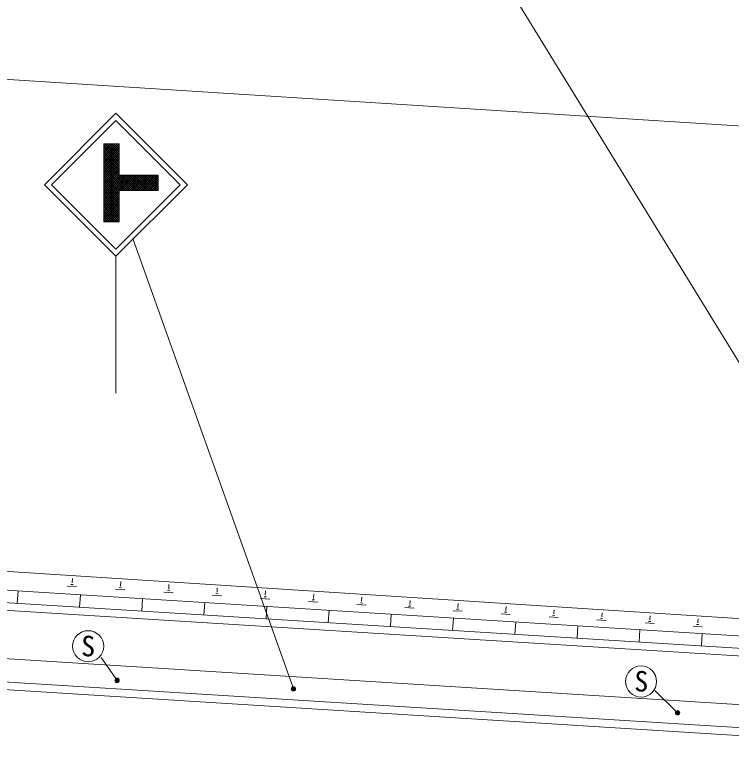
# Model space of a CAD drawing. Units: millimetres, scale not verified. Extents: x 40000 to 680000, y 20000 to 380000.
# Drawn here: x 506238 to 552324, y 286247 to 333124 of the extents above; entities that cross this region are included whole.
import ezdxf
from ezdxf.enums import TextEntityAlignment as Align

# ---------------------------------------------------------------- set-up
doc = ezdxf.new("R2010")
doc.units = ezdxf.units.MM
doc.header["$LTSCALE"] = 1000
for name, color, linetype, lineweight in [('M-BGD', 7, 'Continuous', 13), ('M-STR-HTXT', 7, 'Continuous', 13), ('M-STR-STRC', 7, 'Continuous', 13)]:
    doc.layers.add(name, color=color, linetype=linetype, lineweight=lineweight)
doc.styles.add('ＭＳ ゴシック', font='')
doc.styles.get('ＭＳ ゴシック').set_extended_font_data('MS Gothic')

msp = doc.modelspace()

# ---------------------------------------------------------------- linework, layer by layer
at = {"layer": 'M-BGD'}
for p, q in [((569195, 293225), (459571, 300271)), ((464798, 298790), (506413, 296071)), ((509948, 296592), (509957, 296863)), ((509627, 296362), (510228, 296332)), ((509857, 296472), (510008, 296462)), ((509927, 296592), (509958, 296592)), ((512961, 296272), (513112, 296262)), ((513032, 296393), (513072, 296393)), ((513052, 296393), (513062, 296663)), ((516156, 296193), (516166, 296463)), ((519260, 295993), (519270, 296263)), ((565351, 291592), (495579, 295920)), ((569125, 292134), (506413, 296071)), ((506473, 296061), (506413, 295250)), ((510468, 295812), (510418, 295000)), ((512731, 296172), (513332, 296132)), ((515835, 295972), (516436, 295932)), ((516066, 296073), (516226, 296063)), ((516136, 296193), (516176, 296193)), ((519170, 295883), (519320, 295873)), ((519240, 295993), (519280, 295993)), ((522344, 295793), (522374, 295793)), ((522354, 295793), (522374, 296063)), ((525458, 295593), (525478, 295853)), ((565321, 291092), (495549, 295429)), ((514464, 295562), (514414, 294761)), ((518939, 295772), (519540, 295732)), ((522043, 295573), (522644, 295533)), ((522274, 295683), (522424, 295673)), ((525138, 295373), (525738, 295333)), ((525378, 295483), (525528, 295473)), ((525438, 295593), (525478, 295593)), ((528532, 295393), (528572, 295393)), ((528552, 295393), (528572, 295653)), ((531646, 295193), (531666, 295444)), ((518469, 295312), (518409, 294511)), ((522464, 295062), (522404, 294261)), ((528242, 295173), (528832, 295143)), ((528472, 295283), (528622, 295273)), ((531336, 294983), (531926, 294943)), ((531566, 295083), (531716, 295073)), ((531626, 295203), (531666, 295193)), ((534660, 294883), (534800, 294873)), ((534720, 295003), (534760, 294993)), ((534740, 295003), (534750, 295244)), ((537824, 294803), (537844, 295044)), ((526459, 294812), (526409, 294011)), ((530455, 294562), (530405, 293761)), ((534430, 294783), (535021, 294743)), ((537514, 294583), (538105, 294543)), ((537744, 294683), (537894, 294683)), ((537804, 294803), (537844, 294803)), ((540828, 294493), (540978, 294483)), ((540888, 294604), (540928, 294604)), ((540908, 294604), (540928, 294844)), ((543972, 294404), (544012, 294404)), ((543992, 294404), (544012, 294644)), ((547076, 294214), (547096, 294444)), ((534450, 294312), (534400, 293511)), ((538455, 294063), (538395, 293271)), ((540598, 294383), (541189, 294353)), ((543682, 294193), (544273, 294153)), ((543912, 294293), (544062, 294283)), ((546776, 293993), (547357, 293953)), ((546996, 294094), (547146, 294084)), ((547066, 294214), (547096, 294204)), ((550150, 294014), (550180, 294014)), ((550160, 294014), (550180, 294254)), ((542450, 293813), (542400, 293022)), ((546446, 293563), (546396, 292772)), ((549860, 293794), (550441, 293754)), ((550080, 293904), (550230, 293894)), ((550441, 293313), (550391, 292522)), ((568846, 287738), (491484, 292585)), ((568746, 286256), (491394, 291103)), ((568716, 285755), (491364, 290602))]:
    msp.add_line(p, q, dxfattribs=at)
at = {"layer": 'M-STR-HTXT'}
for p in [(342183, 339349), (558982, 325556)]:
    msp.add_line(p, (526072, 327667), dxfattribs=at)
at = {"layer": 'M-STR-STRC'}
for p, q in [((567274, 287177), (536034, 338089)), ((508153, 322179), (512749, 326776)), ((512749, 326776), (517345, 322179)), ((508613, 322179), (512749, 326316)), ((512749, 326316), (516886, 322179)), ((512967, 324803), (511967, 324803)), ((511967, 324803), (511967, 319803)), ((511967, 324794), (511976, 324803)), ((511967, 324653), (512117, 324803)), ((511967, 324511), (512258, 324803)), ((511967, 324370), (512400, 324803)), ((511967, 324228), (512541, 324803)), ((511967, 324087), (512683, 324803)), ((511967, 323946), (512824, 324803)), ((511967, 323804), (512966, 324803)), ((512967, 323730), (511967, 324730)), ((511967, 323663), (512967, 324663)), ((512967, 323589), (511967, 324589)), ((511967, 323521), (512967, 324521)), ((512967, 323447), (511967, 324447)), ((512967, 323871), (512035, 324803)), ((512967, 324013), (512176, 324803)), ((512967, 324154), (512318, 324803)), ((512967, 324296), (512459, 324803)), ((512967, 324437), (512600, 324803)), ((512967, 324578), (512742, 324803)), ((512967, 324720), (512883, 324803)), ((512967, 322803), (512967, 324803)), ((511967, 323380), (512967, 324380)), ((512967, 323306), (511967, 324306)), ((511967, 323238), (512967, 324238)), ((512967, 323164), (511967, 324164)), ((511967, 323097), (512967, 324097)), ((512967, 323023), (511967, 324023)), ((511967, 322956), (512967, 323956)), ((512967, 322881), (511967, 323881)), ((511967, 322814), (512967, 323814)), ((513903, 321803), (511967, 323740)), ((511967, 322673), (512967, 323673)), ((513762, 321803), (511967, 323599)), ((511967, 322531), (512967, 323531)), ((513621, 321803), (511967, 323457)), ((511967, 322390), (512967, 323390)), ((513479, 321803), (511967, 323316)), ((511967, 322248), (512967, 323248)), ((513338, 321803), (511967, 323174)), ((511967, 322107), (512967, 323107)), ((513196, 321803), (511967, 323033)), ((511967, 321966), (512967, 322966)), ((513055, 321803), (511967, 322891)), ((511967, 321824), (512967, 322824)), ((511967, 321683), (513087, 322803)), ((511967, 321541), (513228, 322803)), ((511967, 321400), (513370, 322803)), ((511967, 321259), (513511, 322803)), ((511967, 321117), (513653, 322803)), ((511967, 320976), (513794, 322803)), ((511967, 320834), (513935, 322803)), ((512967, 321750), (511967, 322750)), ((512967, 321609), (511967, 322609)), ((512967, 322803), (515467, 322803)), ((514045, 321803), (513045, 322803)), ((513077, 321803), (514077, 322803)), ((514186, 321803), (513186, 322803)), ((513218, 321803), (514218, 322803)), ((514328, 321803), (513328, 322803)), ((513360, 321803), (514360, 322803)), ((514469, 321803), (513469, 322803)), ((513501, 321803), (514501, 322803)), ((514611, 321803), (513611, 322803)), ((513643, 321803), (514643, 322803)), ((514752, 321803), (513752, 322803)), ((513784, 321803), (514784, 322803)), ((514893, 321803), (513893, 322803)), ((513925, 321803), (514925, 322803)), ((515035, 321803), (514035, 322803)), ((514067, 321803), (515067, 322803)), ((515176, 321803), (514176, 322803)), ((514208, 321803), (515208, 322803)), ((515318, 321803), (514318, 322803)), ((514350, 321803), (515350, 322803)), ((515459, 321803), (514459, 322803)), ((514491, 321803), (515467, 322779)), ((515467, 321937), (514600, 322803)), ((514632, 321803), (515467, 322637)), ((515467, 322078), (514742, 322803)), ((515467, 322220), (514883, 322803)), ((515467, 322361), (515025, 322803)), ((515467, 322503), (515166, 322803)), ((515467, 322644), (515308, 322803)), ((515467, 322786), (515449, 322803)), ((515467, 322803), (515467, 321803)), ((512749, 317583), (508153, 322179)), ((512749, 318043), (508613, 322179)), ((512967, 321467), (511967, 322467)), ((512967, 321326), (511967, 322326)), ((512967, 321184), (511967, 322184)), ((512967, 321043), (511967, 322043)), ((516886, 322179), (512749, 318043)), ((517345, 322179), (512749, 317583)), ((514774, 321803), (515467, 322496)), ((514915, 321803), (515467, 322354)), ((515057, 321803), (515467, 322213)), ((515198, 321803), (515467, 322072)), ((512967, 320902), (511967, 321902)), ((512967, 320760), (511967, 321760)), ((511967, 320693), (512967, 321693)), ((512967, 320619), (511967, 321619)), ((512967, 321803), (515467, 321803)), ((512967, 319803), (512967, 321803)), ((515340, 321803), (515467, 321930)), ((511967, 320551), (512967, 321551)), ((512967, 320477), (511967, 321477)), ((511967, 320410), (512967, 321410)), ((512967, 320336), (511967, 321336)), ((511967, 320269), (512967, 321269)), ((512967, 320194), (511967, 321194)), ((511967, 320127), (512967, 321127)), ((512967, 320053), (511967, 321053)), ((511967, 319986), (512967, 320986)), ((512967, 319912), (511967, 320912)), ((511967, 319844), (512967, 320844)), ((512934, 319803), (511967, 320770)), ((512067, 319803), (512967, 320703)), ((512792, 319803), (511967, 320629)), ((512651, 319803), (511967, 320487)), ((512509, 319803), (511967, 320346)), ((512368, 319803), (511967, 320204)), ((512208, 319803), (512967, 320561)), ((512350, 319803), (512967, 320420)), ((512491, 319803), (512967, 320279)), ((512226, 319803), (511967, 320063)), ((512085, 319803), (511967, 319922)), ((511967, 319803), (512967, 319803)), ((512632, 319803), (512967, 320137)), ((512774, 319803), (512967, 319996)), ((512915, 319803), (512967, 319854)), ((524117, 289895), (513840, 318712)), ((512749, 317583), (512749, 308773)), ((512742, 290425), (511811, 291766)), ((512792, 290265), (512862, 290335)), ((524127, 289715), (524197, 289785)), ((548749, 288316), (547407, 289648)), ((548829, 288176), (548899, 288246))]:
    msp.add_line(p, q, dxfattribs=at)
for centre, radius in [((510969, 292497), 1001), ((546516, 290228), 1001), ((512832, 290305), 140), ((512832, 290305), 110), ((512832, 290305), 80.1), ((512832, 290305), 50.1), ((512832, 290305), 20), ((524167, 289755), 140), ((524167, 289755), 110), ((524167, 289755), 80.1), ((524167, 289755), 50.1), ((524167, 289755), 20), ((548859, 288216), 140), ((548859, 288216), 110), ((548859, 288216), 80.1), ((548859, 288216), 50.1), ((548859, 288216), 20)]:
    msp.add_circle(centre, radius, dxfattribs=at)

# ---------------------------------------------------------------- texts
at = {"layer": 'M-STR-STRC', "style": 'ＭＳ ゴシック'}
for p in [(510969, 292510), (546532, 290244)]:
    msp.add_text('S', height=1320, rotation=359, dxfattribs=at).set_placement(p, align=Align.MIDDLE_CENTER)

doc.saveas('drawing.dxf')
